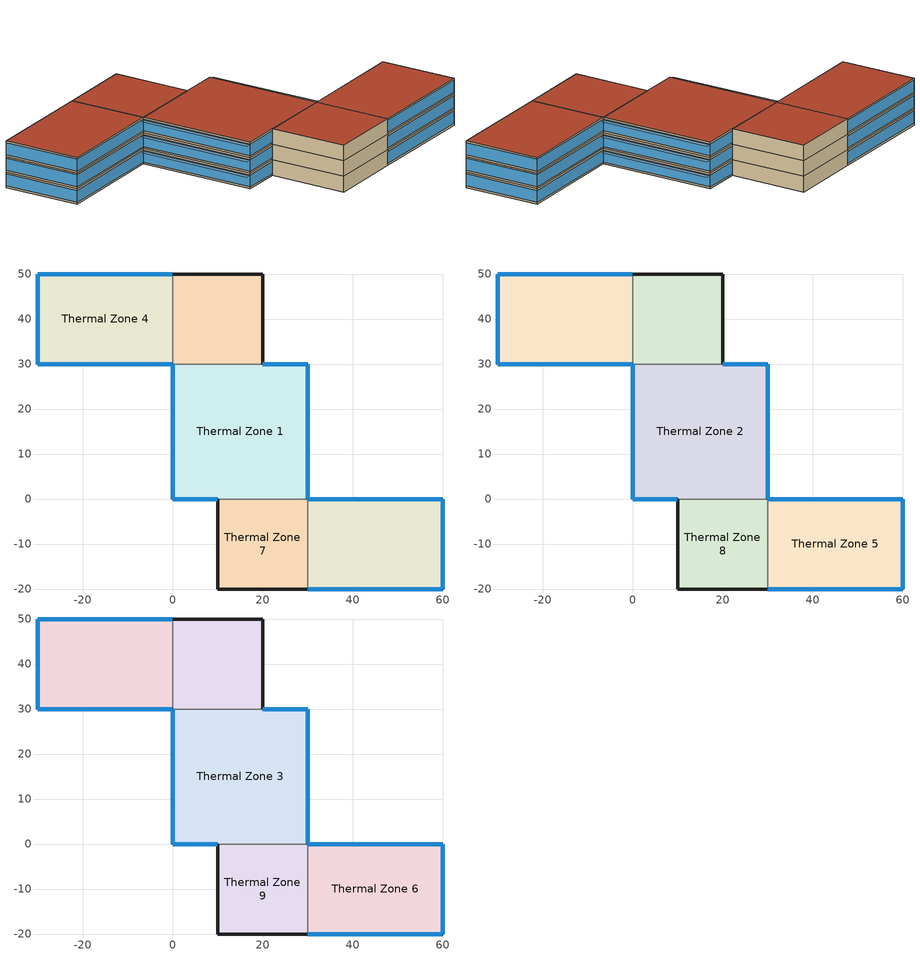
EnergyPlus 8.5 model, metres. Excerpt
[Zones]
Thermal Zone 1
 floor ground (ExtSlabCarpet 4in ClimateZone 1-8): 30,30 30,0 0,0 0,30 z0
 wall outside (T.E.S. PROJECT - WALL 1 - ext wall mass): 30,0 30,30 20,30 / 0,30 0,0 10,0 z0:4
 wall to Thermal Zone 7 (Interior Wall): 10,0 30,0 / 20,30 0,30 z0:4
 window (ASHRAE 189.1-2009 ExtWindow ClimateZone 1): 30,0.03 30,29.97 / 0,29.97 0,0.03 z0.5:3.51; 0.03,0 9.97,0 / 29.97,30 20.03,30 z0.5:3.52
Thermal Zone 4
 floor ground (ExtSlabCarpet 4in ClimateZone 1-8): 0,50 0,30 -30,30 -30,50 z0; 60,0 60,-20 30,-20 30,0 z0
 wall outside (T.E.S. PROJECT - WALL 1 - ext wall mass): 0,50 -30,50 -30,30 0,30 / 30,-20 60,-20 60,0 30,0 z0:4
 wall to Thermal Zone 7 (Interior Wall): 0,30 0,50 / 30,0 30,-20 z0:4
 window (ASHRAE 189.1-2009 ExtWindow ClimateZone 1): 59.97,0 30.03,0 / 60,-19.97 60,-0.03 / -0.03,50 -29.97,50 / -29.97,30 -0.03,30 / -30,49.97 -30,30.03 / 30.03,-20 59.97,-20 z0.5:3.51
Thermal Zone 7
 floor ground (ExtSlabCarpet 4in ClimateZone 1-8): 30,0 30,-20 10,-20 10,0 z0; 20,50 20,30 0,30 0,50 z0
 wall outside (T.E.S. PROJECT - WALL 1 - ext wall mass): 20,30 20,50 0,50 / 10,0 10,-20 30,-20 z0:4
Thermal Zone 2
 floor to Thermal Zone 1 (Interior Floor): 30,30 30,0 0,0 0,30 z4
 wall outside (T.E.S. PROJECT - WALL 1 - ext wall mass): 30,0 30,30 20,30 / 0,30 0,0 10,0 z4:8
 wall to Thermal Zone 8 (Interior Wall): 10,0 30,0 / 20,30 0,30 z4:8
 window (ASHRAE 189.1-2009 ExtWindow ClimateZone 1): 30,0.03 30,29.97 / 0,29.97 0,0.03 z4.5:7.51; 0.03,0 9.97,0 / 29.97,30 20.03,30 z4.5:7.52
Thermal Zone 5
 floor to Thermal Zone 4 (Interior Floor): 60,0 60,-20 30,-20 30,0 z4; 0,50 0,30 -30,30 -30,50 z4
 wall outside (T.E.S. PROJECT - WALL 1 - ext wall mass): 30,-20 60,-20 60,0 30,0 / 0,50 -30,50 -30,30 0,30 z4:8
 wall to Thermal Zone 8 (Interior Wall): 30,0 30,-20 / 0,30 0,50 z4:8
 window (ASHRAE 189.1-2009 ExtWindow ClimateZone 1): 30.03,-20 59.97,-20 / 59.97,0 30.03,0 / 60,-19.97 60,-0.03 / -0.03,50 -29.97,50 / -29.97,30 -0.03,30 / -30,49.97 -30,30.03 z4.5:7.51
Thermal Zone 8
 floor to Thermal Zone 7 (Interior Floor): 30,0 30,-20 10,-20 10,0 z4; 20,50 20,30 0,30 0,50 z4
 wall outside (T.E.S. PROJECT - WALL 1 - ext wall mass): 10,0 10,-20 30,-20 / 20,30 20,50 0,50 z4:8
Thermal Zone 3
 floor to Thermal Zone 2 (Interior Floor): 30,30 30,0 0,0 0,30 z8
 wall outside (T.E.S. PROJECT - WALL 1 - ext wall mass): 30,0 30,30 20,30 / 0,30 0,0 10,0 z8:12
 wall to Thermal Zone 9 (Interior Wall): 10,0 30,0 / 20,30 0,30 z8:12
 window (ASHRAE 189.1-2009 ExtWindow ClimateZone 1): 30,0.03 30,29.97 / 0,29.97 0,0.03 z8.5:11.51; 0.03,0 9.97,0 / 29.97,30 20.03,30 z8.5:11.52
 roof outside (ASHRAE 189.1-2009 ExtRoof IEAD ClimateZone 1): 30,0 30,30 0,30 0,0 z12
Thermal Zone 6
 floor to Thermal Zone 5 (Interior Floor): 60,0 60,-20 30,-20 30,0 z8; 0,50 0,30 -30,30 -30,50 z8
 wall outside (T.E.S. PROJECT - WALL 1 - ext wall mass): 30,-20 60,-20 60,0 30,0 / 0,50 -30,50 -30,30 0,30 z8:12
 wall to Thermal Zone 9 (Interior Wall): 30,0 30,-20 / 0,30 0,50 z8:12
 window (ASHRAE 189.1-2009 ExtWindow ClimateZone 1): 30.03,-20 59.97,-20 / 59.97,0 30.03,0 / 60,-19.97 60,-0.03 / -0.03,50 -29.97,50 / -29.97,30 -0.03,30 / -30,49.97 -30,30.03 z8.5:11.51
 roof outside (ASHRAE 189.1-2009 ExtRoof IEAD ClimateZone 1): 60,-20 60,0 30,0 30,-20 z12; 0,30 0,50 -30,50 -30,30 z12
Thermal Zone 9
 floor to Thermal Zone 8 (Interior Floor): 30,0 30,-20 10,-20 10,0 z8; 20,50 20,30 0,30 0,50 z8
 wall outside (T.E.S. PROJECT - WALL 1 - ext wall mass): 10,0 10,-20 30,-20 / 20,30 20,50 0,50 z8:12
 roof outside (ASHRAE 189.1-2009 ExtRoof IEAD ClimateZone 1): 30,-20 30,0 10,0 10,-20 z12; 20,30 20,50 0,50 0,30 z12
shading: 31.5,0.03 31.5,29.97 30,29.97 30,0.03 z3.51; 0,0.03 0,29.97 -1.5,29.97 -1.5,0.03 z3.51; 0,0.03 0,29.97 -1.5,29.97 -1.5,0.03 z7.51; 31.5,0.03 31.5,29.97 30,29.97 30,0.03 z7.51; 0,0.03 0,29.97 -1.5,29.97 -1.5,0.03 z11.51; 31.5,0.03 31.5,29.97 30,29.97 30,0.03 z11.51
[Building]
Building 1
[Site:Location]
NEW_YORK_CITY: Latitude {deg}=40.78; Longitude {deg}=-73.97; Time Zone {hr}=-5; Elevation {m}=57
[SizingPeriod:DesignDay] Day of Month=21; Dry-Bulb Temperature Range Modifier Type=DefaultMultipliers; Barometric Pressure {Pa}=100642; Rain Indicator=No; Snow Indicator=No; Daylight Saving Time Indicator=No
Name | Month | Day Type | Maximum Dry-Bulb Temperature {C} | Daily Dry-Bulb Temperature Range {deltaC} | Humidity Condition Type | Wetbulb or DewPoint at Maximum Dry-Bulb {C} | Wind Speed {m/s} | Wind Direction {deg} | Solar Model Indicator | ASHRAE Clear Sky Optical Depth for Beam Irradiance (taub) | ASHRAE Clear Sky Optical Depth for Diffuse Irradiance (taud) | Enthalpy at Maximum Dry-Bulb {J/kg} | Sky Clearness
NEW_YORK Ann Clg .4% Condns DB=>MWB | 7 | SummerDesignDay | 32.1 | 7.4 | Wetbulb | 23.1 | 5.6 | 230 | ASHRAETau | 0.541 | 1.8
NEW_YORK Ann Clg .4% Condns DP=>MDB | 7 | SummerDesignDay | 27 | 7.4 | Dewpoint | 23.8 | 5.6 | 230 | ASHRAETau | 0.541 | 1.8
NEW_YORK Ann Clg .4% Condns Enth=>MDB | 7 | SummerDesignDay | 29.1 | 7.4 | Enthalpy |  | 5.6 | 230 | ASHRAETau | 0.541 | 1.8 | 75700
NEW_YORK Ann Clg .4% Condns WB=>MDB | 7 | SummerDesignDay | 29.1 | 7.4 | Wetbulb | 25 | 5.6 | 230 | ASHRAETau | 0.541 | 1.8
NEW_YORK Ann Htg 99.6% Condns DB | 1 | WinterDesignDay | -10.7 | 0 | Wetbulb | -10.7 | 7.5 | 320 | ASHRAEClearSky |  |  |  | 0
NEW_YORK Ann Htg Wind 99.6% Condns WS=>MCDB | 1 | WinterDesignDay | -3.2 | 0 | Wetbulb | -3.2 | 14.2 | 320 | ASHRAEClearSky |  |  |  | 0
NEW_YORK Ann Hum_n 99.6% Condns DP=>MCDB | 1 | WinterDesignDay | -8.9 | 0 | Dewpoint | -20.8 | 7.5 | 320 | ASHRAEClearSky |  |  |  | 0
[Material] Thermal Absorptance=0.9
Name | Roughness | Thickness {m} | Conductivity {W/m-K} | Density {kg/m3} | Specific Heat {J/kg-K} | Solar Absorptance | Visible Absorptance
F16 Acoustic tile | MediumSmooth | 0.0191 | 0.06 | 368 | 590 | 0.3 | 0.3
G01a 19mm gypsum board | MediumSmooth | 0.019 | 0.16 | 800 | 1090 | 0.4 | 0.4
M11 100mm lightweight concrete | MediumRough | 0.1016 | 0.53 | 1280 | 840 | 0.5 | 0.5
MAT-CC05 4 HW CONCRETE | Rough | 0.1016 | 1.311 | 2240 | 836.8 | 0.85 | 0.85
Metal Decking | MediumSmooth | 0.0015 | 45.006 | 7680 | 418.4 | 0.6 | 0.6
Roof Insulation [18] | MediumRough | 0.1693 | 0.049 | 265 | 836.8 | 0.7 | 0.7
Roof Membrane | VeryRough | 0.0095 | 0.16 | 1121.29 | 1460 | 0.7 | 0.7
W1 Concrete | MediumRough | 0.2 | 1.7296 | 2243 | 837 | 0.65 | 0.65
W1 Gypsum | Smooth | 0.013 | 0.16 | 784.9 | 830 | 0.4 | 0.4
W1 Insulation | MediumSmooth | 0.09 | 0.03 | 43 | 1210 | 0.6 | 0.6
W1 wood | MediumRough | 0.025 | 0.15 | 608 | 1630 | 0.5 | 0.5
[Material:AirGap]
Name | Thermal Resistance {m2-K/W}
F04 Wall air space resistance | 0.15
F05 Ceiling air space resistance | 0.18
[Material:NoMass]
CP02 CARPET PAD: Roughness=Smooth; Thermal Resistance {m2-K/W}=0.1; Thermal Absorptance=0.9; Solar Absorptance=0.8; Visible Absorptance=0.8
[WindowMaterial:Glazing]
Theoretical Glass [167]: Optical Data Type=SpectralAverage; Thickness {m}=0.003; Solar Transmittance at Normal Incidence=0.2374; Front Side Solar Reflectance at Normal Incidence=0.7126; Back Side Solar Reflectance at Normal Incidence=0; Visible Transmittance at Normal Incidence=0.2512; Front Side Visible Reflectance at Normal Incidence=0.6988; Back Side Visible Reflectance at Normal Incidence=0; Infrared Transmittance at Normal Incidence=0; Front Side Infrared Hemispherical Emissivity=0.985; Back Side Infrared Hemispherical Emissivity=0.985; Conductivity {W/m-K}=2.1073; Dirt Correction Factor for Solar and Visible Transmittance=1; Solar Diffusing=No
[Construction]
ASHRAE 189.1-2009 ExtRoof IEAD ClimateZone 1: Roof Membrane, Roof Insulation [18], Metal Decking
ASHRAE 189.1-2009 ExtWindow ClimateZone 1: Theoretical Glass [167]
ExtSlabCarpet 4in ClimateZone 1-8: MAT-CC05 4 HW CONCRETE, CP02 CARPET PAD
Interior Floor: F16 Acoustic tile, F05 Ceiling air space resistance, M11 100mm lightweight concrete
Interior Wall: G01a 19mm gypsum board, F04 Wall air space resistance, G01a 19mm gypsum board
T.E.S. PROJECT - WALL 1 - ext wall mass: W1 wood, W1 Concrete, W1 Insulation, W1 Gypsum
[Zone]
Name | Part of Total Floor Area
Thermal Zone 1; Thermal Zone 2; Thermal Zone 3
Thermal Zone 4; Thermal Zone 5; Thermal Zone 6; Thermal Zone 7; Thermal Zone 8; Thermal Zone 9 | Yes
[ZoneControl:Thermostat] Control Object Type 1=ThermostatSetpoint:DualSetpoint
Name | Zone or ZoneList | Control Type Schedule | Control Name 1
Thermal Zone 1 Thermostat | Thermal Zone 1 | Thermal Zone 1 Thermostat Schedule | Thermal Zone 1 Thermostat 1
Thermal Zone 2 Thermostat | Thermal Zone 2 | Thermal Zone 2 Thermostat Schedule | Thermal Zone 2 Thermostat 1
Thermal Zone 3 Thermostat | Thermal Zone 3 | Thermal Zone 3 Thermostat Schedule | Thermal Zone 3 Thermostat
Thermal Zone 4 Thermostat | Thermal Zone 4 | Thermal Zone 4 Thermostat Schedule | Thermal Zone 4 Thermostat 1
Thermal Zone 5 Thermostat | Thermal Zone 5 | Thermal Zone 5 Thermostat Schedule | Thermal Zone 5 Thermostat 1
Thermal Zone 6 Thermostat | Thermal Zone 6 | Thermal Zone 6 Thermostat Schedule | Thermal Zone 6 Thermostat 1
Thermal Zone 7 Thermostat | Thermal Zone 7 | Thermal Zone 7 Thermostat Schedule | Thermal Zone 7 Thermostat 1
Thermal Zone 8 Thermostat | Thermal Zone 8 | Thermal Zone 8 Thermostat Schedule | Thermal Zone 8 Thermostat 1
Thermal Zone 9 Thermostat | Thermal Zone 9 | Thermal Zone 9 Thermostat Schedule | Thermal Zone 9 Thermostat 1
[ThermostatSetpoint:DualSetpoint] Heating Setpoint Temperature Schedule=Large Office HtgSetp; Cooling Setpoint Temperature Schedule=Large Office ClgSetp
Thermal Zone 1 Thermostat 1; Thermal Zone 2 Thermostat 1; Thermal Zone 3 Thermostat; Thermal Zone 4 Thermostat 1; Thermal Zone 5 Thermostat 1; Thermal Zone 6 Thermostat 1; Thermal Zone 7 Thermostat 1; Thermal Zone 8 Thermostat 1; Thermal Zone 9 Thermostat 1
[Sizing:Zone] Zone Cooling Design Supply Air Temperature Input Method=SupplyAirTemperature; Zone Cooling Design Supply Air Temperature {C}=14; Zone Cooling Design Supply Air Temperature Difference {deltaC}=11.11; Zone Heating Design Supply Air Temperature Input Method=SupplyAirTemperature; Zone Heating Design Supply Air Temperature {C}=40; Zone Heating Design Supply Air Temperature Difference {deltaC}=11.11; Zone Cooling Design Supply Air Humidity Ratio {kgWater/kgDryAir}=0.0085; Zone Heating Design Supply Air Humidity Ratio {kgWater/kgDryAir}=0.008; Cooling Design Air Flow Method=DesignDay; Cooling Design Air Flow Rate {m3/s}=0; Cooling Minimum Air Flow per Zone Floor Area {m3/s-m2}=0.000762; Cooling Minimum Air Flow {m3/s}=0; Cooling Minimum Air Flow Fraction=0; Heating Design Air Flow Method=DesignDay; Heating Design Air Flow Rate {m3/s}=0; Heating Maximum Air Flow per Zone Floor Area {m3/s-m2}=0.002032; Heating Maximum Air Flow {m3/s}=0.141576; Heating Maximum Air Flow Fraction=0.3; Account for Dedicated Outdoor Air System=No
Name | Design Specification Outdoor Air Object | Design Specification Zone Air Distribution Object
Thermal Zone 1 | 189.1-2009 - Office - OpenOffice - CZ1-3 Ventilation | Thermal Zone 1 Design Spec Zone Air Dist
Thermal Zone 2 | 189.1-2009 - Office - OpenOffice - CZ1-3 Ventilation | Thermal Zone 2 Design Spec Zone Air Dist
Thermal Zone 3 | 189.1-2009 - Office - OpenOffice - CZ1-3 Ventilation | Thermal Zone 3 Design Spec Zone Air Dist
Thermal Zone 4 | 189.1-2009 - Office - Vending - CZ1-3 Ventilation | Thermal Zone 4 Design Spec Zone Air Dist
Thermal Zone 5 | 189.1-2009 - Office - Vending - CZ1-3 Ventilation | Thermal Zone 5 Design Spec Zone Air Dist
Thermal Zone 6 | 189.1-2009 - Office - Vending - CZ1-3 Ventilation | Thermal Zone 6 Design Spec Zone Air Dist
Thermal Zone 7 | 189.1-2009 - Office - Storage - CZ1-3 Ventilation | Thermal Zone 7 Design Spec Zone Air Dist
Thermal Zone 8 | 189.1-2009 - Office - Storage - CZ1-3 Ventilation | Thermal Zone 8 Design Spec Zone Air Dist
Thermal Zone 9 | 189.1-2009 - Office - Storage - CZ1-3 Ventilation | Thermal Zone 9 Design Spec Zone Air Dist
[DesignSpecification:ZoneAirDistribution] Zone Air Distribution Effectiveness in Cooling Mode=1; Zone Air Distribution Effectiveness in Heating Mode=1
Thermal Zone 1 Design Spec Zone Air Dist; Thermal Zone 2 Design Spec Zone Air Dist; Thermal Zone 3 Design Spec Zone Air Dist; Thermal Zone 4 Design Spec Zone Air Dist; Thermal Zone 5 Design Spec Zone Air Dist; Thermal Zone 6 Design Spec Zone Air Dist; Thermal Zone 7 Design Spec Zone Air Dist; Thermal Zone 8 Design Spec Zone Air Dist; Thermal Zone 9 Design Spec Zone Air Dist
[DesignSpecification:OutdoorAir] Outdoor Air Method=Sum; Outdoor Air Flow per Zone {m3/s}=0; Outdoor Air Flow Air Changes per Hour {1/hr}=0
Name | Outdoor Air Flow per Person {m3/s-person} | Outdoor Air Flow per Zone Floor Area {m3/s-m2}
189.1-2009 - Office - OpenOffice - CZ1-3 Ventilation | 0.00943895 | 0
189.1-2009 - Office - Vending - CZ1-3 Ventilation; 189.1-2009 - Office - Storage - CZ1-3 Ventilation | 0 | 0.000254
[ZoneVentilation:DesignFlowRate]
Name | Zone or ZoneList | Schedule | Design Flow Rate Calculation Method | Flow Rate per Person {m3/s-person} | Flow Rate per Zone Floor Area {m3/s-m2}
Thermal Zone 1 Ventilation per Person | Thermal Zone 1 | Office Work Occ | Flow/Person | 0.00943895
Thermal Zone 2 Ventilation per Person | Thermal Zone 2 | Office Work Occ | Flow/Person | 0.00943895
Thermal Zone 3 Ventilation per Person | Thermal Zone 3 | Office Work Occ | Flow/Person | 0.00943895
Thermal Zone 4 Ventilation per Floor Area | Thermal Zone 4 | Always_On | Flow/Area |  | 0.000254
Thermal Zone 5 Ventilation per Floor Area | Thermal Zone 5 | Always_On | Flow/Area |  | 0.000254
Thermal Zone 6 Ventilation per Floor Area | Thermal Zone 6 | Always_On | Flow/Area |  | 0.000254
Thermal Zone 7 Ventilation per Floor Area | Thermal Zone 7 | Always_On | Flow/Area |  | 0.000254
Thermal Zone 8 Ventilation per Floor Area | Thermal Zone 8 | Always_On | Flow/Area |  | 0.000254
Thermal Zone 9 Ventilation per Floor Area | Thermal Zone 9 | Always_On | Flow/Area |  | 0.000254
[Zone equipment]
Thermal Zone 1: Thermal Zone 1 Ideal Loads Air System
Thermal Zone 2: Thermal Zone 2 Ideal Loads Air System
Thermal Zone 3: Thermal Zone 3 Ideal Loads Air System
Thermal Zone 4: Thermal Zone 4 Ideal Loads Air System
Thermal Zone 5: Thermal Zone 5 Ideal Loads Air System
Thermal Zone 6: Thermal Zone 6 Ideal Loads Air System
Thermal Zone 7: Thermal Zone 7 Ideal Loads Air System
Thermal Zone 8: Thermal Zone 8 Ideal Loads Air System
Thermal Zone 9: Thermal Zone 9 Ideal Loads Air System
[ZoneHVAC:IdealLoadsAirSystem] Maximum Heating Supply Air Temperature {C}=50; Minimum Cooling Supply Air Temperature {C}=13; Maximum Heating Supply Air Humidity Ratio {kgWater/kgDryAir}=0.0156; Minimum Cooling Supply Air Humidity Ratio {kgWater/kgDryAir}=0.0077; Heating Limit=NoLimit; Cooling Limit=NoLimit; Dehumidification Control Type=ConstantSensibleHeatRatio; Cooling Sensible Heat Ratio=0.7; Humidification Control Type=None; Demand Controlled Ventilation Type=None; Outdoor Air Economizer Type=NoEconomizer; Heat Recovery Type=None; Sensible Heat Recovery Effectiveness=0.7; Latent Heat Recovery Effectiveness=0.65
Thermal Zone 1 Ideal Loads Air System; Thermal Zone 2 Ideal Loads Air System; Thermal Zone 3 Ideal Loads Air System; Thermal Zone 4 Ideal Loads Air System; Thermal Zone 5 Ideal Loads Air System; Thermal Zone 6 Ideal Loads Air System; Thermal Zone 7 Ideal Loads Air System; Thermal Zone 8 Ideal Loads Air System; Thermal Zone 9 Ideal Loads Air System
[Schedule:Compact]
Thermal Zone 1 Thermostat Schedule; Thermal Zone 2 Thermostat Schedule; Thermal Zone 3 Thermostat Schedule; Thermal Zone 4 Thermostat Schedule; Thermal Zone 5 Thermostat Schedule; Thermal Zone 6 Thermostat Schedule; Thermal Zone 7 Thermostat Schedule; Thermal Zone 8 Thermostat Schedule; Thermal Zone 9 Thermostat Schedule: Through: 12/31, For: AllDays, Until: 24:00, 4
[Schedule:Day:Interval]
Large Office HtgSetp Rule 1 Day Schedule; Large Office HtgSetp Summer Design Day: No, 24:00, 15.6
Large Office HtgSetp Default Schedule: No, 06:00, 15.6, 22:00, 21, 24:00, 15.6
Large Office HtgSetp Rule 2 Day Schedule: No, 06:00, 15.6, 18:00, 21, 24:00, 15.6
Large Office HtgSetp Winter Design Day: No, 24:00, 21
Large Office ClgSetp Rule 1 Day Schedule; Large Office ClgSetp Winter Design Day: No, 24:00, 26.7
Large Office ClgSetp Default Schedule; Large Office ClgSetp Summer Design Day: No, 06:00, 26.7, 22:00, 24, 24:00, 26.7
Large Office ClgSetp Rule 2 Day Schedule: No, 06:00, 26.7, 18:00, 24, 24:00, 26.7
Office Bldg Occ Default Schedule: No, 06:00, 0, 07:00, 0.1, 08:00, 0.2, 12:00, 0.85, 13:00, 0.5, 17:00, 0.85, 18:00, 0.7, 20:00, 0.4, 22:00, 0.1, 24:00, 0.05
Office Bldg Occ Rule 1 Day Schedule; Office Bldg Occ Winter Design Day: No, 24:00, 0
Office Bldg Occ Rule 2 Day Schedule: No, 06:00, 0, 08:00, 0.1, 14:00, 0.4, 17:00, 0.1, 24:00, 0
Office Bldg Occ Summer Design Day: No, 06:00, 0, 22:00, 1, 24:00, 0.05
[Schedule:Week:Daily]
Schedule:Week:Daily {0b85b6d1-f42c-461f-bcea-ab3a57c52633}: Large Office HtgSetp Rule 1 Day Schedule, Large Office HtgSetp Default Schedule, Large Office HtgSetp Default Schedule, Large Office HtgSetp Default Schedule, Large Office HtgSetp Default Schedule, Large Office HtgSetp Default Schedule, Large Office HtgSetp Rule 2 Day Schedule, Large Office HtgSetp Default Schedule, Large Office HtgSetp Summer Design Day, Large Office HtgSetp Winter Design Day, Large Office HtgSetp Default Schedule, Large Office HtgSetp Default Schedule
Schedule:Week:Daily {6f10eb3c-1f8c-4ec4-ae30-fa91e8476e63}: Large Office ClgSetp Rule 1 Day Schedule, Large Office ClgSetp Default Schedule, Large Office ClgSetp Default Schedule, Large Office ClgSetp Default Schedule, Large Office ClgSetp Default Schedule, Large Office ClgSetp Default Schedule, Large Office ClgSetp Rule 2 Day Schedule, Large Office ClgSetp Default Schedule, Large Office ClgSetp Summer Design Day, Large Office ClgSetp Winter Design Day, Large Office ClgSetp Default Schedule, Large Office ClgSetp Default Schedule
Schedule:Week:Daily {8a6b26c9-5a7e-4ae0-9024-1592c1848196}: Office Bldg Occ Rule 1 Day Schedule, Office Bldg Occ Default Schedule, Office Bldg Occ Default Schedule, Office Bldg Occ Default Schedule, Office Bldg Occ Default Schedule, Office Bldg Occ Default Schedule, Office Bldg Occ Rule 2 Day Schedule, Office Bldg Occ Default Schedule, Office Bldg Occ Summer Design Day, Office Bldg Occ Winter Design Day, Office Bldg Occ Default Schedule, Office Bldg Occ Default Schedule
[Schedule:Year]
Large Office HtgSetp: Schedule:Week:Daily {0b85b6d1-f42c-461f-bcea-ab3a57c52633}, 1, 1, 12, 31
Large Office ClgSetp: Schedule:Week:Daily {6f10eb3c-1f8c-4ec4-ae30-fa91e8476e63}, 1, 1, 12, 31
Office Work Occ: Schedule:Week:Daily {8a6b26c9-5a7e-4ae0-9024-1592c1848196}, 1, 1, 12, 31
[Schedule:Constant]
Always_On: Hourly Value=1
